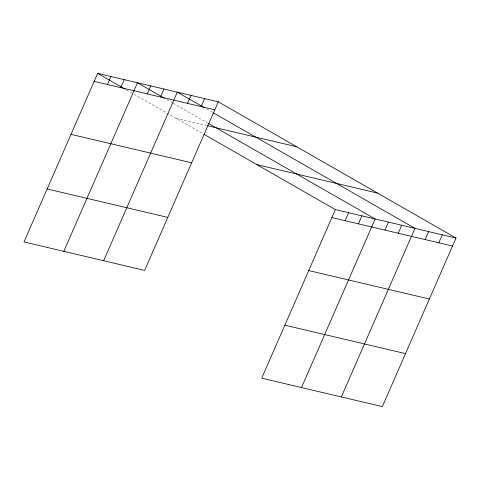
<?xml version="1.0" encoding="UTF-8"?>
<svg xmlns="http://www.w3.org/2000/svg" width="480" height="480" viewBox="0 0 480 480"><rect width="100%" height="100%" fill="white"/><g stroke="black" fill="none" stroke-linecap="round" stroke-linejoin="round"><path stroke-width="0.36" stroke-dasharray="2.4 1.8" d="M176.088 118.332L206.124 125.412M206.772 109.056L212.418 112.296M166.956 99.672L172.602 102.906M173.232 103.266L207.744 123.042M126.516 89.922L133.416 93.876M134.046 94.236L203.244 133.89"/><path stroke-width="0.72" d="M218.298 101.826L97.65 73.38L24 241.956L144.648 270.402L218.298 101.826L456 238.044L382.35 406.62L261.702 378.174L335.352 209.598L456 238.044M107.43 84.492L110.922 76.506M120.702 87.618L124.194 79.638M63.816 251.34L137.46 82.77L164.448 98.232M147.246 93.876L150.732 85.896M160.518 97.008L164.004 89.028M103.626 260.73L177.276 92.154L204.258 107.622M187.464 103.362L190.95 95.382M201.138 106.584L204.624 98.604M345.138 220.71L348.624 212.724M358.41 223.836L361.896 215.856M301.518 387.558L375.168 218.982L208.374 123.402M384.948 230.094L388.44 222.114M398.22 233.226L401.706 225.246M341.334 396.948L414.978 228.372L213.672 113.016M425.166 239.58L428.652 231.6M438.84 242.802L442.326 234.822M94.164 81.36L214.812 109.812M207.522 125.742L296.736 146.778M256.908 164.646L377.556 193.092M71.01 134.358L191.658 162.804M331.866 217.578L452.514 246.03M47.154 188.958L167.802 217.41M308.712 270.576L429.36 299.022M284.856 325.176L405.504 353.622M97.65 73.38L125.262 89.202M203.892 134.262L335.352 209.598"/></g></svg>
